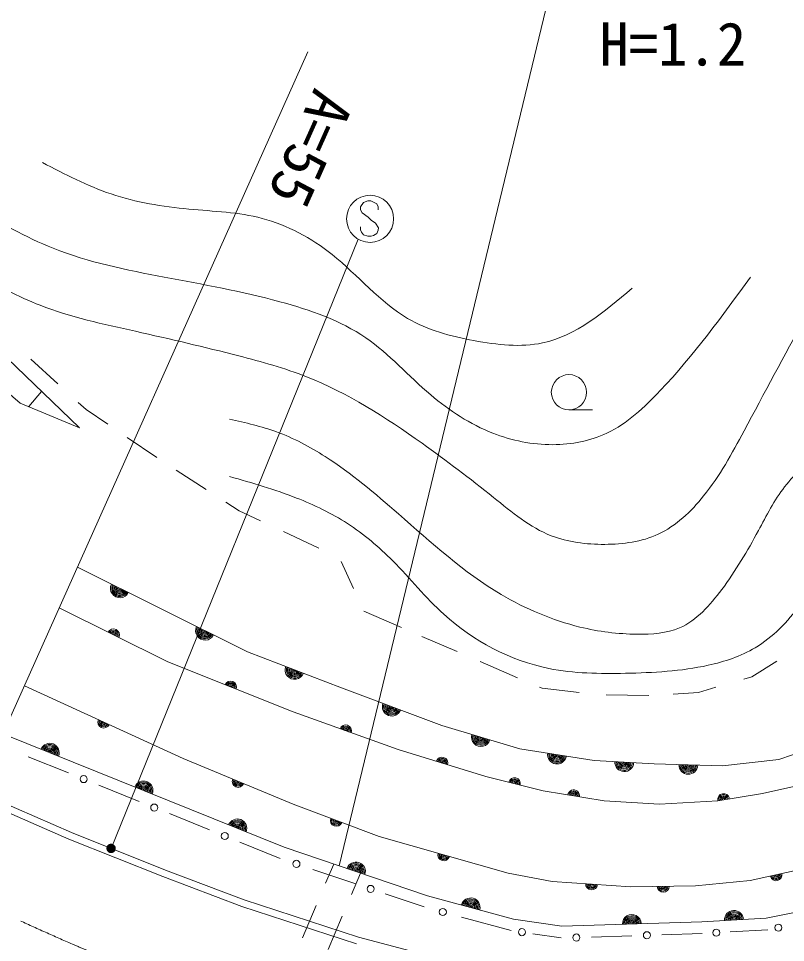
# Model space of a CAD drawing. Units: millimetres, scale not verified. Extents: x 40000 to 680000, y 20000 to 380000.
# Drawn here: x 432080 to 464656, y 280312 to 319538 of the extents above; entities that cross this region are included whole.
import ezdxf
from ezdxf.enums import TextEntityAlignment as Align

# ---------------------------------------------------------------- set-up
doc = ezdxf.new("R2010")
doc.units = ezdxf.units.MM
doc.header["$LTSCALE"] = 1000
doc.linetypes.add('CHAIN', pattern=[18.5, 12, -1.5, 3.5, -1.5])
for name, color, linetype, lineweight in [('M-BGD', 7, 'Continuous', 13), ('M-BMK', 2, 'CHAIN', 13), ('M-STR-STR3', 7, 'Continuous', 13), ('M-STR-STRC', 7, 'Continuous', 13), ('M-TTL-TXT', 7, 'Continuous', 13)]:
    doc.layers.add(name, color=color, linetype=linetype, lineweight=lineweight)
doc.styles.add('ＭＳ ゴシック', font='')
doc.styles.get('ＭＳ ゴシック').set_extended_font_data('MS Gothic')

# ---------------------------------------------------------------- blocks, each defined once
blk = doc.blocks.new('filled_dot')
at = {"color": 0, "linetype": 'Continuous', "lineweight": -2, "const_width": 1.25}
blk.add_lwpolyline([(-0.625, 0, 1), (0.625, 0, 1)], format="xyb", close=True, dxfattribs=at)

msp = doc.modelspace()

# ---------------------------------------------------------------- linework, layer by layer
at = {"layer": 'M-BGD'}
for p, q in [((434667, 302163), (427058, 309465)), ((427929, 306775), (432156, 303213)), ((432599, 305073), (433745, 304033)), ((433056, 303709), (432516, 303063)), ((434621, 303239), (434960, 302932)), ((432156, 303213), (434667, 302163)), ((434960, 302932), (435870, 302315)), ((455460, 302920), (456460, 302920)), ((436701, 301752), (437951, 300903)), ((438776, 300370), (440048, 299547)), ((440892, 299001), (441459, 298634)), ((441459, 298634), (442365, 298210)), ((443333, 297757), (444837, 297054)), ((434580, 296242), (441808, 292647)), ((445789, 296493), (446311, 295343)), ((438422, 292229), (433807, 294516)), ((446754, 294371), (448347, 293683)), ((449216, 293307), (450710, 292662)), ((441808, 292647), (445803, 291125)), ((451684, 292242), (453276, 291554)), ((463223, 291585), (464287, 292258)), ((443749, 290098), (438422, 292229)), ((462880, 291486), (463223, 291585)), ((432330, 291215), (439069, 288120)), ((445803, 291125), (450064, 289527)), ((454204, 291153), (454318, 291104)), ((454318, 291104), (455899, 290928)), ((460954, 290932), (461703, 291148)), ((457035, 290825), (458847, 290798)), ((459887, 290853), (460954, 290932)), ((448200, 288500), (443749, 290098)), ((450064, 289527), (453374, 288538)), ((443368, 284353), (431416, 289173)), ((464369, 288082), (466386, 288766)), ((451929, 287359), (448200, 288500)), ((453374, 288538), (456532, 288043)), ((434207, 287508), (432495, 288198)), ((439069, 288120), (443749, 286179)), ((456532, 288043), (459081, 287891)), ((461973, 287815), (464369, 288082)), ((427594, 287601), (434215, 284698)), ((427719, 287874), (434331, 284975)), ((459081, 287891), (461973, 287815)), ((454363, 286750), (451929, 287359)), ((437203, 286300), (435491, 286990)), ((456951, 286331), (454363, 286750)), ((465397, 287016), (463685, 286636)), ((463685, 286636), (461782, 286331)), ((443749, 286179), (447401, 284810)), ((459309, 286179), (456951, 286331)), ((461782, 286331), (459309, 286179)), ((440199, 285092), (438487, 285782)), ((434331, 284975), (438317, 283390)), ((447401, 284810), (452880, 283250)), ((434215, 284698), (438208, 283110)), ((443195, 283884), (441483, 284574)), ((449456, 282299), (443368, 284353)), ((445126, 282835), (445470, 283644)), ((438317, 283390), (441668, 282122)), ((446414, 282797), (444575, 283418)), ((446221, 282343), (446611, 283259)), ((452880, 283250), (454744, 282907)), ((463152, 282945), (465587, 283478)), ((438208, 283110), (441568, 281839)), ((454744, 282907), (458092, 282679)), ((460831, 282717), (463152, 282945)), ((458092, 282679), (460831, 282717)), ((441668, 282122), (446514, 280537)), ((449310, 281820), (447655, 282378)), ((453108, 281309), (449456, 282299)), ((441568, 281839), (446430, 280249)), ((444139, 280516), (444719, 281878)), ((465891, 281766), (463837, 281347)), ((445230, 280013), (445832, 281428)), ((453006, 280819), (450894, 281391)), ((455162, 281005), (453108, 281309)), ((463837, 281347), (461098, 281195)), ((461098, 281195), (455162, 281005)), ((446514, 280537), (452402, 278997)), ((455134, 280504), (453918, 280684)), ((458126, 280600), (456416, 280545)), ((461119, 280696), (459409, 280641)), ((463901, 280850), (462311, 280762))]:
    msp.add_line(p, q, dxfattribs=at)
for centre, radius in [((455460, 303670), 750), ((434849, 287249), 150), ((437845, 286041), 150), ((440841, 284833), 150), ((443885, 283651), 150), ((447035, 282588), 150), ((450102, 281606), 150), ((453462, 280752), 150), ((461715, 280729), 150), ((464354, 280943), 150), ((455775, 280524), 150), ((458768, 280620), 150)]:
    msp.add_circle(centre, radius, dxfattribs=at)
for centre, radius, start, end in [((436387, 295343), 400, 153.559, 333.559), ((436387, 295343), 400, 153.559, 333.559), ((436387, 295343), 350, 153.559, 333.559), ((436387, 295343), 300, 153.559, 333.559), ((436387, 295343), 250, 153.559, 333.559), ((436387, 295343), 200, 153.559, 333.559), ((436387, 295343), 150, 153.559, 333.559), ((436387, 295343), 100, 153.559, 333.559), ((436387, 295343), 50, 153.559, 333.559), ((436115, 293372), 250, 333.6381, 153.6381), ((436115, 293372), 200, 333.6381, 153.6381), ((436115, 293372), 150, 333.6381, 153.6381), ((436115, 293372), 100, 333.6381, 153.6381), ((436115, 293372), 50, 333.6381, 153.6381), ((440001, 293546), 400, 153.559, 333.559), ((440001, 293546), 400, 153.559, 333.559), ((440001, 293546), 350, 153.559, 333.559), ((440001, 293546), 300, 153.559, 333.559), ((440001, 293546), 250, 153.559, 333.559), ((440001, 293546), 200, 153.559, 333.559), ((440001, 293546), 150, 153.559, 333.559), ((440001, 293546), 100, 153.559, 333.559), ((440001, 293546), 50, 153.559, 333.559), ((443806, 291886), 400, 159.1455, 339.1455), ((443806, 291886), 400, 159.1455, 339.1455), ((443806, 291886), 350, 159.1455, 339.1455), ((443806, 291886), 300, 159.1455, 339.1455), ((443806, 291886), 250, 159.1455, 339.1455), ((443806, 291886), 200, 159.1455, 339.1455), ((443806, 291886), 150, 159.1455, 339.1455), ((443806, 291886), 100, 159.1455, 339.1455), ((443806, 291886), 50, 159.1455, 339.1455), ((441086, 291163), 250, 338.1986, 158.1986), ((441086, 291163), 200, 338.1986, 158.1986), ((441086, 291163), 150, 338.1986, 158.1986), ((441086, 291163), 100, 338.1986, 158.1986), ((441086, 291163), 50, 338.1986, 158.1986), ((447934, 290326), 400, 159.444, 339.4439), ((447934, 290326), 400, 159.444, 339.4439), ((447934, 290326), 350, 159.444, 339.4439), ((447934, 290326), 300, 159.444, 339.4439), ((447934, 290326), 250, 159.444, 339.4439), ((447934, 290326), 200, 159.444, 339.4439), ((447934, 290326), 150, 159.444, 339.4439), ((447934, 290326), 100, 159.444, 339.4439), ((447934, 290326), 50, 159.444, 339.4439), ((435700, 289667), 250, 155.3306, 335.3306), ((435700, 289667), 200, 155.3306, 335.3306), ((435700, 289667), 150, 155.3306, 335.3306), ((435700, 289667), 100, 155.3306, 335.3306), ((435700, 289667), 50, 155.3306, 335.3306), ((445974, 289299), 250, 340.2532, 160.2532), ((445974, 289299), 200, 340.2532, 160.2532), ((445974, 289299), 150, 340.2532, 160.2532), ((445974, 289299), 100, 340.2532, 160.2532), ((445974, 289299), 50, 340.2532, 160.2532), ((451719, 289033), 400, 163.3612, 343.3612), ((451719, 289033), 400, 163.3612, 343.3612), ((451719, 289033), 350, 163.3612, 343.3612), ((451719, 289033), 300, 163.3612, 343.3612), ((451719, 289033), 250, 163.3612, 343.3612), ((433408, 288369), 400, 338.0394, 158.0394), ((433408, 288369), 400, 338.0394, 158.0394), ((433408, 288369), 350, 338.0394, 158.0394), ((451719, 289033), 200, 163.3612, 343.3612), ((451719, 289033), 150, 163.3612, 343.3612), ((451719, 289033), 100, 163.3612, 343.3612), ((451719, 289033), 50, 163.3612, 343.3612), ((433408, 288369), 300, 338.0394, 158.0394), ((433408, 288369), 250, 338.0394, 158.0394), ((433408, 288369), 200, 338.0394, 158.0394), ((433408, 288369), 150, 338.0394, 158.0394), ((433408, 288369), 100, 338.0394, 158.0394), ((433408, 288369), 50, 338.0394, 158.0394), ((454953, 288291), 400, 171.0983, 351.0983), ((454953, 288291), 400, 171.0983, 351.0983), ((454953, 288291), 350, 171.0983, 351.0983), ((454953, 288291), 300, 171.0983, 351.0983), ((454953, 288291), 250, 171.0983, 351.0983), ((454953, 288291), 200, 171.0983, 351.0983), ((450064, 287929), 250, 342.9795, 162.9795), ((450064, 287929), 200, 342.9795, 162.9795), ((450064, 287929), 150, 342.9795, 162.9795), ((450064, 287929), 100, 342.9795, 162.9795), ((450064, 287929), 50, 342.9795, 162.9795), ((454953, 288291), 150, 171.0983, 351.0983), ((454953, 288291), 100, 171.0983, 351.0983), ((454953, 288291), 50, 171.0983, 351.0983), ((457807, 287967), 400, 176.5834, 356.5834), ((457807, 287967), 400, 176.5834, 356.5834), ((457807, 287967), 350, 176.5834, 356.5834), ((457807, 287967), 300, 176.5834, 356.5834), ((457807, 287967), 250, 176.5834, 356.5834), ((457807, 287967), 200, 176.5834, 356.5834), ((457807, 287967), 150, 176.5834, 356.5834), ((457807, 287967), 100, 176.5834, 356.5834), ((457807, 287967), 50, 176.5834, 356.5834), ((460527, 287853), 400, 178.4926, 358.4926), ((460527, 287853), 400, 178.4926, 358.4926), ((460527, 287853), 350, 178.4926, 358.4926), ((460527, 287853), 300, 178.4926, 358.4926), ((460527, 287853), 250, 178.4926, 358.4926), ((460527, 287853), 200, 178.4926, 358.4926), ((460527, 287853), 150, 178.4926, 358.4926), ((460527, 287853), 100, 178.4926, 358.4926), ((460527, 287853), 50, 178.4926, 358.4926), ((437392, 286763), 400, 338.0394, 158.0394), ((437392, 286763), 400, 338.0394, 158.0394), ((441409, 287149), 250, 157.4794, 337.4794), ((441409, 287149), 200, 157.4794, 337.4794), ((441409, 287149), 150, 157.4794, 337.4794), ((441409, 287149), 100, 157.4794, 337.4794), ((441409, 287149), 50, 157.4794, 337.4794), ((453146, 287054), 250, 345.9638, 165.9638), ((453146, 287054), 200, 345.9638, 165.9638), ((453146, 287054), 150, 345.9638, 165.9638), ((453146, 287054), 100, 345.9638, 165.9638), ((437392, 286763), 350, 338.0394, 158.0394), ((437392, 286763), 300, 338.0394, 158.0394), ((437392, 286763), 250, 338.0394, 158.0394), ((437392, 286763), 200, 338.0394, 158.0394), ((437392, 286763), 150, 338.0394, 158.0394), ((437392, 286763), 100, 338.0394, 158.0394), ((437392, 286763), 50, 338.0394, 158.0394), ((453146, 287054), 50, 345.9638, 165.9638), ((455657, 286541), 250, 350.8112, 170.8112), ((455657, 286541), 200, 350.8112, 170.8112), ((455657, 286541), 150, 350.8112, 170.8112), ((455657, 286541), 100, 350.8112, 170.8112), ((455657, 286541), 50, 350.8112, 170.8112), ((462027, 286384), 250, 12.1039, 192.1039), ((462027, 286384), 200, 12.1039, 192.1039), ((462027, 286384), 150, 12.1039, 192.1039), ((462027, 286384), 100, 12.1039, 192.1039), ((462027, 286384), 50, 12.1039, 192.1039), ((445575, 285494), 250, 159.444, 339.4439), ((441376, 285156), 400, 338.0394, 158.0394), ((441376, 285156), 400, 338.0394, 158.0394), ((441376, 285156), 350, 338.0394, 158.0394), ((441376, 285156), 300, 338.0394, 158.0394), ((441376, 285156), 250, 338.0394, 158.0394), ((441376, 285156), 200, 338.0394, 158.0394), ((441376, 285156), 150, 338.0394, 158.0394), ((441376, 285156), 100, 338.0394, 158.0394), ((441376, 285156), 50, 338.0394, 158.0394), ((445575, 285494), 200, 159.444, 339.4439), ((445575, 285494), 150, 159.444, 339.4439), ((445575, 285494), 100, 159.444, 339.4439), ((445575, 285494), 50, 159.444, 339.4439), ((450140, 284030), 250, 164.1072, 344.1072), ((450140, 284030), 200, 164.1072, 344.1072), ((450140, 284030), 150, 164.1072, 344.1072), ((450140, 284030), 100, 164.1072, 344.1072), ((450140, 284030), 50, 164.1072, 344.1072), ((446412, 283326), 400, 341.3505, 161.3505), ((446412, 283326), 400, 341.3505, 161.3505), ((446412, 283326), 350, 341.3505, 161.3505), ((446412, 283326), 300, 341.3505, 161.3505), ((446412, 283326), 250, 341.3505, 161.3505), ((446412, 283326), 200, 341.3505, 161.3505), ((446412, 283326), 150, 341.3505, 161.3505), ((446412, 283326), 100, 341.3505, 161.3505), ((446412, 283326), 50, 341.3505, 161.3505), ((464255, 283180), 250, 194.0515, 14.0515), ((464255, 283180), 200, 194.0515, 14.0515), ((464255, 283180), 150, 194.0515, 14.0515), ((464255, 283180), 100, 194.0515, 14.0515), ((464255, 283180), 50, 194.0515, 14.0515), ((456418, 282793), 250, 176.0995, 356.0995), ((456418, 282793), 200, 176.0995, 356.0995), ((456418, 282793), 150, 176.0995, 356.0995), ((456418, 282793), 100, 176.0995, 356.0995), ((456418, 282793), 50, 176.0995, 356.0995), ((459462, 282698), 250, 180.7957, 0.7957), ((459462, 282698), 200, 180.7957, 0.7957), ((459462, 282698), 150, 180.7957, 0.7957), ((459462, 282698), 100, 180.7957, 0.7957), ((459462, 282698), 50, 180.7957, 0.7957), ((451282, 281804), 400, 344.8459, 164.8459), ((451282, 281804), 400, 344.8459, 164.8459), ((451282, 281804), 350, 344.8459, 164.8459), ((451282, 281804), 300, 344.8459, 164.8459), ((451282, 281804), 250, 344.8459, 164.8459), ((451282, 281804), 200, 344.8459, 164.8459), ((451282, 281804), 150, 344.8459, 164.8459), ((451282, 281804), 100, 344.8459, 164.8459), ((451282, 281804), 50, 344.8459, 164.8459), ((462467, 281271), 400, 3.1798, 183.1798), ((462467, 281271), 400, 3.1798, 183.1798), ((458130, 281100), 400, 1.8358, 181.8358), ((458130, 281100), 400, 1.8358, 181.8358), ((458130, 281100), 350, 1.8358, 181.8358), ((458130, 281100), 300, 1.8358, 181.8358), ((458130, 281100), 250, 1.8358, 181.8358), ((458130, 281100), 200, 1.8358, 181.8358), ((462467, 281271), 350, 3.1798, 183.1798), ((462467, 281271), 300, 3.1798, 183.1798), ((462467, 281271), 250, 3.1798, 183.1798), ((462467, 281271), 200, 3.1798, 183.1798), ((462467, 281271), 150, 3.1798, 183.1798), ((462467, 281271), 100, 3.1798, 183.1798), ((462467, 281271), 50, 3.1798, 183.1798), ((458130, 281100), 150, 1.8358, 181.8358), ((458130, 281100), 100, 1.8358, 181.8358), ((458130, 281100), 50, 1.8358, 181.8358)]:
    msp.add_arc(centre, radius, start, end, dxfattribs=at)
for points, knots in [([(398615, 323458), (399701, 323227), (400787, 322996), (401881, 322814), (403291, 322580), (404715, 322426), (406143, 322324), (407608, 322219), (409077, 322167), (410527, 321956), (412193, 321713), (413834, 321259), (415402, 320638), (416586, 320168), (417728, 319604), (418836, 318982), (420572, 318007), (422224, 316891), (423864, 315763), (425960, 314322), (428035, 312863), (430211, 311532), (431287, 310874), (432388, 310247), (433553, 309784), (435060, 309185), (436674, 308861), (438274, 308558), (439920, 308246), (441550, 307958), (443180, 307515), (444466, 307166), (445752, 306721), (446828, 305982), (447828, 305297), (448647, 304358), (449588, 303560), (450381, 302887), (451261, 302313), (452225, 301935), (453031, 301619), (453895, 301441), (454769, 301445), (455562, 301448), (456364, 301602), (457069, 301935), (457939, 302346), (458664, 303030), (459338, 303744), (460767, 305258), (461968, 306908), (463170, 308558)], [0, 0, 0, 0, 1, 1, 1, 2, 2, 2, 3, 3, 3, 4, 4, 4, 5, 5, 5, 6, 6, 6, 7, 7, 7, 8, 8, 8, 9, 9, 9, 10, 10, 10, 11, 11, 11, 12, 12, 12, 13, 13, 13, 14, 14, 14, 15, 15, 15, 16, 16, 16, 17, 17, 17, 17]), ([(441047, 300096), (442004, 299820), (442960, 299545), (443888, 299182), (444640, 298889), (445374, 298538), (446052, 298100), (446752, 297648), (447393, 297103), (447980, 296511), (448716, 295768), (449366, 294949), (450144, 294245), (451391, 293116), (452965, 292281), (454608, 291945), (455673, 291728), (456766, 291721), (457855, 291742), (459038, 291766), (460216, 291824), (461372, 292081), (462069, 292235), (462757, 292462), (463367, 292825), (464121, 293272), (464755, 293927), (465261, 294651), (465717, 295302), (466069, 296010), (466479, 296680), (467275, 297982), (468289, 299143), (469184, 300400), (469665, 301075), (470111, 301778), (470435, 302531), (470884, 303570), (471100, 304703), (471382, 305811), (471546, 306453), (471731, 307087), (471957, 307705), (472517, 309235), (473327, 310673), (474189, 312067), (475394, 314016), (476703, 315883), (478011, 317749)], [0, 0, 0, 0, 1, 1, 1, 2, 2, 2, 3, 3, 3, 4, 4, 4, 5, 5, 5, 6, 6, 6, 7, 7, 7, 8, 8, 8, 9, 9, 9, 10, 10, 10, 11, 11, 11, 12, 12, 12, 13, 13, 13, 14, 14, 14, 15, 15, 15, 16, 16, 16, 16]), ([(441047, 302531), (441722, 302378), (442396, 302225), (443042, 301989), (443766, 301726), (444454, 301358), (445105, 300941), (446217, 300230), (447222, 299376), (448217, 298506), (449611, 297286), (450986, 296033), (452579, 295090), (453621, 294474), (454757, 293989), (455927, 293704), (456720, 293511), (457527, 293409), (458362, 293400), (458979, 293393), (459610, 293437), (460155, 293670), (460881, 293981), (461453, 294630), (461947, 295293), (462549, 296102), (463037, 296932), (463503, 297796), (463845, 298432), (464176, 299087), (464619, 299656), (465077, 300245), (465656, 300742), (466174, 301279), (466660, 301782), (467093, 302320), (467595, 302835), (468023, 303275), (468502, 303698), (468745, 304221), (469058, 304897), (468978, 305739), (469083, 306521), (469218, 307530), (469660, 308440), (470131, 309328), (471407, 311732), (472900, 313980), (474392, 316227)], [0, 0, 0, 0, 1, 1, 1, 2, 2, 2, 3, 3, 3, 4, 4, 4, 5, 5, 5, 6, 6, 6, 7, 7, 7, 8, 8, 8, 9, 9, 9, 10, 10, 10, 11, 11, 11, 12, 12, 12, 13, 13, 13, 14, 14, 14, 15, 15, 15, 16, 16, 16, 16]), ([(427819, 310520), (428631, 309904), (429442, 309288), (430303, 308742), (431157, 308200), (432060, 307726), (433001, 307362), (434304, 306858), (435680, 306563), (437048, 306258), (438517, 305931), (439976, 305592), (441432, 305216), (442407, 304964), (443380, 304695), (444314, 304327), (446067, 303636), (447683, 302598), (449220, 301506), (450254, 300771), (451253, 300012), (452255, 299206), (453030, 298584), (453806, 297935), (454708, 297581), (455412, 297305), (456193, 297210), (456977, 297214), (457764, 297217), (458554, 297322), (459246, 297643), (460002, 297993), (460642, 298603), (461177, 299268), (461866, 300124), (462383, 301074), (462894, 302027), (463752, 303625), (464596, 305235), (465500, 306810), (466808, 309087), (468239, 311291), (469670, 313494)], [0, 0, 0, 0, 1, 1, 1, 2, 2, 2, 3, 3, 3, 4, 4, 4, 5, 5, 5, 6, 6, 6, 7, 7, 7, 8, 8, 8, 9, 9, 9, 10, 10, 10, 11, 11, 11, 12, 12, 12, 13, 13, 13, 14, 14, 14, 14]), ([(433096, 313423), (434049, 312925), (435002, 312428), (436011, 312089), (437071, 311732), (438192, 311552), (439321, 311447), (440371, 311349), (441427, 311317), (442433, 311051), (443502, 310769), (444514, 310224), (445397, 309520), (446511, 308632), (447421, 307493), (448608, 306803), (449446, 306315), (450422, 306051), (451424, 305864), (452409, 305680), (453419, 305570), (454339, 305765), (455746, 306064), (456945, 307075), (458143, 308087)], [0, 0, 0, 0, 1, 1, 1, 2, 2, 2, 3, 3, 3, 4, 4, 4, 5, 5, 5, 6, 6, 6, 7, 7, 7, 8, 8, 8, 8])]:
    msp.add_open_spline(points, degree=3, knots=knots, dxfattribs=at)
at = {"layer": 'M-BMK'}
msp.add_open_spline([(398665, 296890), (400108, 296297), (401550, 295703), (402971, 295060), (405110, 294092), (407198, 293011), (409309, 291981), (411991, 290671), (414711, 289441), (417402, 288149), (419746, 287024), (422067, 285851), (424420, 284747), (426485, 283778), (428574, 282862), (430651, 281918), (432174, 281226), (433691, 280519), (435235, 279877), (437529, 278923), (439882, 278114), (442218, 277263), (444923, 276278), (447605, 275237), (450311, 274255), (452476, 273469), (454656, 272720), (456864, 272071), (458979, 271448), (461120, 270916), (463274, 270423), (465182, 269986), (467100, 269580), (469039, 269349), (471219, 269090), (473426, 269053), (475628, 269098), (478087, 269149), (480540, 269301), (482969, 269636), (484455, 269841), (485932, 270114), (487409, 270388)], degree=3, knots=[0, 0, 0, 0, 1, 1, 1, 2, 2, 2, 3, 3, 3, 4, 4, 4, 5, 5, 5, 6, 6, 6, 7, 7, 7, 8, 8, 8, 9, 9, 9, 10, 10, 10, 11, 11, 11, 12, 12, 12, 13, 13, 13, 14, 14, 14, 14], dxfattribs=at)
at = {"layer": 'M-STR-STR3'}
msp.add_line((445704, 283565), (454474, 319931), dxfattribs=at)
at = {"layer": 'M-STR-STRC'}
for p, q in [((446730, 311730), (446607, 311546)), ((446607, 311546), (446609, 311414)), ((446923, 311796), (446730, 311730)), ((447044, 311794), (446923, 311796)), ((447294, 311675), (447044, 311794)), ((447357, 311543), (447294, 311675)), ((447357, 311414), (447357, 311543)), ((446609, 311414), (446673, 311285)), ((446673, 311285), (446928, 311104)), ((446928, 311104), (447057, 310972)), ((446609, 310566), (446607, 310688)), ((447057, 310972), (447236, 310856)), ((447236, 310856), (447363, 310656)), ((446649, 310464), (446609, 310566)), ((446733, 310353), (446649, 310464)), ((446920, 310293), (446733, 310353)), ((447054, 310293), (446920, 310293)), ((447154, 310322), (447054, 310293)), ((447297, 310414), (447154, 310322)), ((447357, 310545), (447297, 310414)), ((447363, 310656), (447357, 310545)), ((446512, 310169), (436013, 284306))]:
    msp.add_line(p, q, dxfattribs=at)
msp.add_circle((447014, 311033), 1000, dxfattribs=at)
at = {"layer": 'M-TTL-TXT'}
msp.add_line((444375, 318123), (428590, 282860), dxfattribs=at)

# ---------------------------------------------------------------- block references
at = {"layer": 'M-STR-STRC', "xscale": 160, "yscale": 160, "rotation": 67.9}
msp.add_blockref('filled_dot', (436013, 284306), dxfattribs=at)

# ---------------------------------------------------------------- texts
at = {"layer": 'M-STR-STR3', "style": 'ＭＳ ゴシック'}
msp.add_text('H=1.2\u3000W=1.2', height=1833, dxfattribs=at).set_placement((456752, 316992), align=Align.BOTTOM_LEFT)
at = {"layer": 'M-TTL-TXT', "style": 'ＭＳ ゴシック'}
msp.add_text('A=55', height=1833, rotation=245.936, dxfattribs=at).set_placement((445505, 316275), align=Align.MIDDLE_LEFT)

doc.saveas('drawing.dxf')
